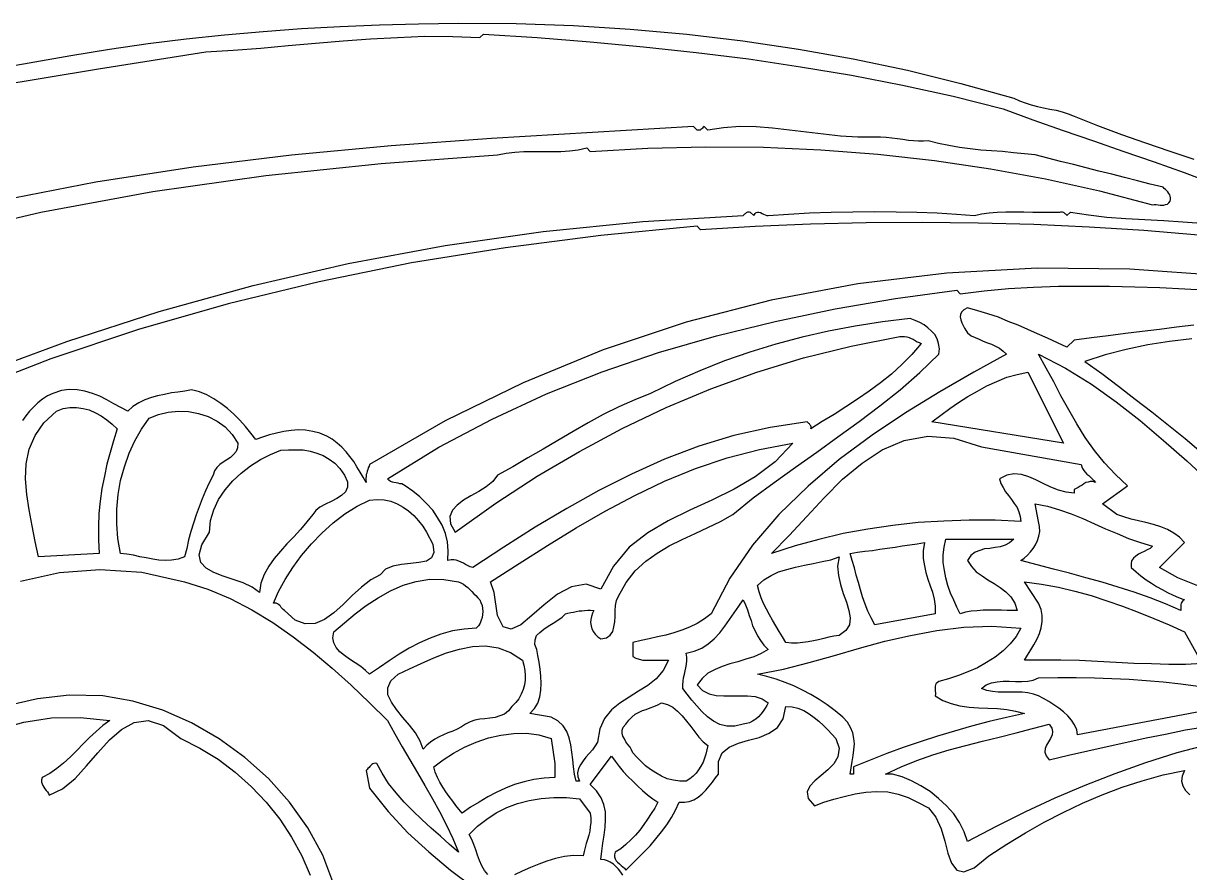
# Model space of a CAD drawing. Extents: x 0.1 to 18.9, y 0.1 to 12.9.
# Drawn here: x 11.995 to 16.486, y 9.592 to 12.863 of the extents above; entities that cross this region are included whole.
import ezdxf

# ---------------------------------------------------------------- set-up
doc = ezdxf.new("R2010")
doc.units = 0
doc.layers.add('1', color=7, linetype='Continuous')

msp = doc.modelspace()

# ---------------------------------------------------------------- linework, layer by layer
for points in [[(11.804, 12.673), (12.178, 12.739), (12.327, 12.763), (12.475, 12.785), (12.622, 12.803), (12.77, 12.819), (12.918, 12.832), (13.066, 12.843), (13.215, 12.851), (13.366, 12.857), (13.517, 12.861), (13.671, 12.863), (13.892, 12.862), (14.113, 12.854), (14.332, 12.841), (14.549, 12.821), (14.765, 12.796), (14.979, 12.764), (15.19, 12.726), (15.399, 12.682), (15.605, 12.631), (15.808, 12.575), (15.83, 12.565), (15.852, 12.557), (15.875, 12.549), (15.899, 12.543), (15.923, 12.538), (15.947, 12.533), (15.971, 12.528), (15.994, 12.522), (16.018, 12.515), (16.041, 12.506)], [(16.041, 12.506), (16.131, 12.47), (16.223, 12.435), (16.315, 12.403), (16.409, 12.371), (16.502, 12.34)], [(14.767, 12.123), (14.769, 12.125), (14.773, 12.129), (14.775, 12.131), (14.779, 12.134), (14.782, 12.136), (14.785, 12.137), (14.79, 12.137), (14.794, 12.136), (14.808, 12.123), (14.812, 12.13), (14.817, 12.135), (14.822, 12.136), (14.827, 12.136), (14.833, 12.134), (14.839, 12.131), (14.845, 12.128), (14.851, 12.125), (14.857, 12.123), (14.863, 12.123), (14.941, 12.128), (15.022, 12.133), (15.105, 12.136), (15.189, 12.137), (15.273, 12.138), (15.355, 12.137), (15.435, 12.136), (15.513, 12.133), (15.588, 12.128), (15.657, 12.123), (15.684, 12.129), (15.713, 12.133), (15.744, 12.136), (15.778, 12.137), (15.812, 12.137), (15.847, 12.137), (15.882, 12.136), (15.917, 12.136), (15.952, 12.136), (15.986, 12.136), (15.99, 12.137), (15.994, 12.137), (15.998, 12.136), (16.001, 12.134), (16.005, 12.131), (16.007, 12.129), (16.011, 12.125), (16.013, 12.123), (16.027, 12.136), (16.096, 12.125), (16.167, 12.116), (16.24, 12.111), (16.313, 12.107), (16.386, 12.103), (16.459, 12.099), (16.531, 12.093)], [(16.519, 12.047), (16.309, 12.065), (16.098, 12.078), (15.885, 12.088), (15.671, 12.094), (15.455, 12.096), (15.24, 12.095), (15.026, 12.089), (14.813, 12.081), (14.602, 12.068), (14.589, 12.082), (14.218, 12.046), (13.851, 11.999), (13.49, 11.94), (13.134, 11.868), (12.784, 11.783), (12.439, 11.684), (12.101, 11.571), (11.767, 11.441)], [(11.815, 11.509), (12.163, 11.638), (12.518, 11.753), (12.88, 11.853), (13.246, 11.938), (13.619, 12.007), (13.997, 12.061), (14.38, 12.1), (14.767, 12.123)], [(16.494, 11.648), (16.408, 11.638), (16.324, 11.625), (16.241, 11.607), (16.16, 11.586), (16.082, 11.561), (16.147, 11.514), (16.211, 11.466), (16.276, 11.416), (16.34, 11.367), (16.404, 11.315), (16.468, 11.264), (16.53, 11.212)]]:
    msp.add_lwpolyline(points)
at = {"layer": '1'}
for points in [[(11.872, 12.62), (12.285, 12.688), (12.698, 12.753), (12.803, 12.76), (12.91, 12.767), (13.015, 12.777), (13.12, 12.786), (13.226, 12.796), (13.331, 12.803), (13.436, 12.809), (13.541, 12.813), (13.648, 12.812), (13.753, 12.808)], [(13.753, 12.808), (13.767, 12.821), (13.973, 12.809), (14.178, 12.792), (14.383, 12.773), (14.586, 12.751), (14.787, 12.726), (14.987, 12.696), (15.184, 12.663), (15.38, 12.625), (15.575, 12.582), (15.767, 12.534), (15.882, 12.491), (15.999, 12.45), (16.115, 12.41), (16.232, 12.37), (16.349, 12.33), (16.464, 12.289), (16.58, 12.245)], [(11.641, 12.037), (12.062, 12.136), (12.493, 12.215), (12.929, 12.277), (13.373, 12.323), (13.821, 12.356), (13.854, 12.363), (13.887, 12.367), (13.922, 12.369), (13.958, 12.369), (13.993, 12.369), (14.028, 12.369), (14.064, 12.369), (14.098, 12.372), (14.131, 12.376), (14.164, 12.383), (14.178, 12.369), (14.399, 12.382), (14.622, 12.387), (14.845, 12.386), (15.065, 12.376), (15.285, 12.359), (15.503, 12.335), (15.719, 12.303), (15.93, 12.264), (16.138, 12.218), (16.342, 12.164), (16.349, 12.165), (16.357, 12.165), (16.364, 12.164), (16.372, 12.163), (16.38, 12.163), (16.386, 12.163), (16.393, 12.165), (16.4, 12.167), (16.405, 12.172), (16.41, 12.178), (16.412, 12.185), (16.412, 12.191), (16.411, 12.197), (16.409, 12.203), (16.405, 12.208), (16.401, 12.214), (16.397, 12.218), (16.392, 12.223), (16.387, 12.227), (16.383, 12.232), (16.333, 12.244), (16.285, 12.257), (16.235, 12.269), (16.186, 12.282), (16.136, 12.294), (16.087, 12.306), (16.038, 12.319), (15.988, 12.331), (15.94, 12.344), (15.89, 12.356), (15.849, 12.361), (15.807, 12.364), (15.765, 12.369), (15.723, 12.372), (15.681, 12.375), (15.64, 12.38), (15.599, 12.385), (15.558, 12.392), (15.518, 12.4), (15.479, 12.41), (15.461, 12.409), (15.442, 12.409), (15.422, 12.41), (15.403, 12.412), (15.381, 12.415), (15.36, 12.418), (15.339, 12.421), (15.317, 12.423), (15.295, 12.424), (15.273, 12.424), (15.208, 12.425), (15.141, 12.429), (15.076, 12.436), (15.01, 12.444), (14.945, 12.452), (14.88, 12.459), (14.816, 12.464), (14.753, 12.465), (14.691, 12.461), (14.63, 12.452), (14.616, 12.465), (14.613, 12.463), (14.61, 12.459), (14.607, 12.457), (14.604, 12.454), (14.601, 12.452), (14.597, 12.451), (14.593, 12.451), (14.589, 12.452), (14.575, 12.465), (14.186, 12.443), (13.797, 12.419), (13.411, 12.391), (13.028, 12.355), (12.649, 12.309), (12.274, 12.251), (11.906, 12.179)], [(16.616, 11.89), (16.255, 11.916), (15.898, 11.92), (15.55, 11.901), (15.208, 11.86), (14.874, 11.797), (14.547, 11.712), (14.228, 11.606), (13.919, 11.479), (13.619, 11.332), (13.328, 11.164), (13.326, 11.158), (13.323, 11.151), (13.321, 11.145), (13.319, 11.138), (13.317, 11.131), (13.315, 11.125), (13.315, 11.118), (13.314, 11.111), (13.314, 11.103), (13.315, 11.095), (13.303, 11.115), (13.292, 11.135), (13.279, 11.155), (13.267, 11.175), (13.252, 11.195), (13.238, 11.213), (13.221, 11.231), (13.203, 11.246), (13.184, 11.261), (13.164, 11.273), (13.137, 11.285), (13.11, 11.291), (13.082, 11.296), (13.054, 11.297), (13.026, 11.295), (12.998, 11.291), (12.97, 11.285), (12.943, 11.278), (12.916, 11.269), (12.89, 11.26), (12.871, 11.285), (12.851, 11.31), (12.828, 11.335), (12.805, 11.358), (12.781, 11.38), (12.755, 11.399), (12.729, 11.417), (12.702, 11.432), (12.673, 11.444), (12.643, 11.452), (12.617, 11.447), (12.59, 11.443), (12.565, 11.44), (12.538, 11.434), (12.512, 11.429), (12.488, 11.422), (12.463, 11.413), (12.44, 11.401), (12.417, 11.387), (12.397, 11.369), (12.37, 11.383), (12.344, 11.398), (12.316, 11.413), (12.289, 11.427), (12.261, 11.438), (12.232, 11.447), (12.202, 11.452), (12.172, 11.453), (12.142, 11.449), (12.109, 11.438), (12.088, 11.428), (12.069, 11.416), (12.051, 11.402), (12.035, 11.386), (12.019, 11.369), (12.005, 11.351), (11.992, 11.333)], [(16.501, 11.701), (16.435, 11.693), (16.369, 11.684), (16.303, 11.676), (16.238, 11.668), (16.172, 11.66), (16.107, 11.652), (16.041, 11.643), (16.013, 11.616), (15.976, 11.633), (15.938, 11.65), (15.9, 11.667), (15.863, 11.684), (15.825, 11.7), (15.787, 11.715), (15.749, 11.731), (15.709, 11.744), (15.67, 11.756), (15.63, 11.767), (15.616, 11.76), (15.607, 11.751), (15.603, 11.742), (15.602, 11.732), (15.604, 11.721), (15.608, 11.71), (15.613, 11.699), (15.619, 11.689), (15.625, 11.679), (15.63, 11.671), (15.644, 11.66), (15.659, 11.653), (15.675, 11.646), (15.69, 11.639), (15.707, 11.633), (15.722, 11.627), (15.738, 11.62), (15.753, 11.612), (15.767, 11.601), (15.78, 11.589), (15.654, 11.519), (15.524, 11.444), (15.392, 11.363), (15.263, 11.277), (15.136, 11.183), (15.017, 11.081), (14.904, 10.971), (14.803, 10.853), (14.715, 10.726), (14.643, 10.589), (14.617, 10.569), (14.589, 10.552), (14.56, 10.538), (14.53, 10.526), (14.5, 10.516), (14.469, 10.507), (14.437, 10.5), (14.405, 10.493), (14.374, 10.486), (14.342, 10.479), (14.342, 10.424), (14.353, 10.418), (14.366, 10.414), (14.38, 10.411), (14.393, 10.41), (14.407, 10.41), (14.422, 10.41), (14.436, 10.41), (14.451, 10.411), (14.465, 10.411), (14.479, 10.41), (14.459, 10.371), (14.432, 10.339), (14.399, 10.313), (14.363, 10.291), (14.327, 10.268), (14.291, 10.245), (14.259, 10.219), (14.232, 10.186), (14.214, 10.146), (14.205, 10.095), (14.196, 10.081), (14.186, 10.065), (14.174, 10.051), (14.161, 10.037), (14.15, 10.023), (14.14, 10.007), (14.132, 9.993), (14.129, 9.977), (14.13, 9.961), (14.136, 9.945), (14.123, 9.945), (14.117, 9.971), (14.113, 9.999), (14.11, 10.028), (14.107, 10.056), (14.103, 10.084), (14.097, 10.111), (14.087, 10.136), (14.073, 10.158), (14.053, 10.177), (14.027, 10.191), (13.945, 10.205), (13.963, 10.224), (13.976, 10.245), (13.984, 10.269), (13.988, 10.295), (13.989, 10.321), (13.988, 10.349), (13.985, 10.376), (13.981, 10.403), (13.976, 10.428), (13.972, 10.452), (13.964, 10.471), (13.965, 10.489), (13.971, 10.505), (13.983, 10.517), (13.999, 10.53), (14.016, 10.541), (14.035, 10.553), (14.053, 10.564), (14.069, 10.576), (14.082, 10.589), (14.092, 10.591), (14.103, 10.594), (14.113, 10.595), (14.124, 10.598), (14.135, 10.6), (14.145, 10.601), (14.156, 10.602), (14.168, 10.603), (14.179, 10.603), (14.191, 10.602), (14.186, 10.591), (14.182, 10.579), (14.18, 10.567), (14.179, 10.555), (14.181, 10.543), (14.184, 10.531), (14.19, 10.52), (14.197, 10.51), (14.207, 10.5), (14.219, 10.493), (14.24, 10.497), (14.255, 10.507), (14.264, 10.521), (14.269, 10.539), (14.272, 10.558), (14.273, 10.579), (14.273, 10.601), (14.275, 10.621), (14.279, 10.64), (14.287, 10.657), (14.316, 10.71), (14.351, 10.755), (14.392, 10.792), (14.435, 10.823), (14.482, 10.851), (14.531, 10.875), (14.582, 10.898), (14.631, 10.921), (14.679, 10.945), (14.726, 10.972), (14.805, 11.035), (14.886, 11.095), (14.968, 11.154), (15.05, 11.212), (15.131, 11.27), (15.213, 11.329), (15.292, 11.39), (15.371, 11.452), (15.446, 11.518), (15.52, 11.589), (15.522, 11.61), (15.519, 11.63), (15.513, 11.648), (15.504, 11.664), (15.492, 11.678), (15.478, 11.69), (15.463, 11.702), (15.446, 11.711), (15.428, 11.719), (15.41, 11.726), (15.303, 11.714), (15.198, 11.697), (15.095, 11.678), (14.993, 11.654), (14.892, 11.628), (14.792, 11.597), (14.695, 11.563), (14.599, 11.525), (14.504, 11.483), (14.41, 11.438), (14.349, 11.413), (14.288, 11.386), (14.228, 11.357), (14.17, 11.324), (14.112, 11.291), (14.053, 11.257), (13.996, 11.223), (13.938, 11.189), (13.88, 11.155), (13.821, 11.123), (13.803, 11.099), (13.777, 11.078), (13.749, 11.06), (13.718, 11.043), (13.69, 11.026), (13.665, 11.007), (13.647, 10.988), (13.637, 10.964), (13.64, 10.936), (13.657, 10.904), (13.814, 11.015), (13.973, 11.119), (14.136, 11.214), (14.301, 11.303), (14.47, 11.384), (14.642, 11.456), (14.819, 11.52), (14.999, 11.575), (15.182, 11.62), (15.369, 11.657), (15.379, 11.657), (15.388, 11.657), (15.397, 11.655), (15.405, 11.653), (15.413, 11.649), (15.421, 11.646), (15.428, 11.642), (15.436, 11.637), (15.444, 11.634), (15.452, 11.63), (15.416, 11.588), (15.377, 11.549), (15.337, 11.512), (15.295, 11.479), (15.251, 11.446), (15.207, 11.416), (15.162, 11.386), (15.117, 11.357), (15.071, 11.329), (15.027, 11.301), (15.028, 11.305), (15.028, 11.309), (15.027, 11.313), (15.024, 11.316), (15.022, 11.32), (15.019, 11.322), (15.016, 11.326), (15.013, 11.328), (14.87, 11.307), (14.731, 11.275), (14.596, 11.234), (14.464, 11.184), (14.336, 11.127), (14.211, 11.064), (14.087, 10.995), (13.965, 10.922), (13.845, 10.845), (13.726, 10.767), (13.716, 10.77), (13.708, 10.774), (13.698, 10.779), (13.69, 10.784), (13.681, 10.788), (13.672, 10.792), (13.662, 10.795), (13.652, 10.797), (13.642, 10.797), (13.63, 10.794), (13.631, 10.831), (13.628, 10.866), (13.62, 10.898), (13.607, 10.93), (13.59, 10.96), (13.571, 10.988), (13.547, 11.014), (13.522, 11.039), (13.494, 11.061), (13.465, 11.082), (13.459, 11.086), (13.452, 11.089), (13.445, 11.09), (13.438, 11.092), (13.43, 11.093), (13.422, 11.095), (13.416, 11.096), (13.409, 11.099), (13.402, 11.103), (13.397, 11.109), (13.595, 11.231), (13.8, 11.339), (14.009, 11.436), (14.223, 11.521), (14.441, 11.595), (14.664, 11.66), (14.89, 11.715), (15.12, 11.763), (15.353, 11.803), (15.589, 11.835), (15.602, 11.821), (15.694, 11.833), (15.788, 11.842), (15.884, 11.847), (15.981, 11.851), (16.078, 11.851), (16.177, 11.851), (16.274, 11.848), (16.371, 11.845), (16.467, 11.84), (16.561, 11.835)], [(16.517, 10.697), (16.44, 10.727), (16.369, 10.767), (16.465, 10.863), (16.446, 10.884), (16.424, 10.9), (16.4, 10.914), (16.374, 10.924), (16.346, 10.933), (16.317, 10.94), (16.289, 10.947), (16.26, 10.954), (16.232, 10.962), (16.205, 10.972), (16.15, 11.013), (16.246, 11.082), (16.2, 11.125), (16.157, 11.17), (16.119, 11.218), (16.083, 11.268), (16.051, 11.321), (16.02, 11.374), (15.99, 11.428), (15.962, 11.482), (15.933, 11.535), (15.904, 11.589), (16.007, 11.535), (16.107, 11.473), (16.202, 11.405), (16.295, 11.333), (16.385, 11.257), (16.474, 11.178), (16.563, 11.096)], [(16, 11.246), (15.493, 11.328), (15.527, 11.354), (15.562, 11.379), (15.596, 11.403), (15.632, 11.426), (15.668, 11.447), (15.705, 11.467), (15.743, 11.484), (15.781, 11.5), (15.821, 11.511), (15.863, 11.52), (16, 11.246)], [(12.356, 11.301), (12.342, 11.255), (12.329, 11.21), (12.317, 11.165), (12.307, 11.119), (12.297, 11.071), (12.291, 11.023), (12.286, 10.975), (12.284, 10.925), (12.284, 10.874), (12.287, 10.821), (12.054, 10.808), (12.041, 10.868), (12.029, 10.928), (12.017, 10.989), (12.008, 11.049), (12.004, 11.109), (12.006, 11.167), (12.018, 11.223), (12.04, 11.275), (12.074, 11.325), (12.123, 11.369), (12.148, 11.379), (12.174, 11.383), (12.2, 11.384), (12.225, 11.38), (12.249, 11.374), (12.273, 11.363), (12.295, 11.351), (12.316, 11.336), (12.337, 11.319), (12.356, 11.301)], [(12.821, 11.246), (12.82, 11.228), (12.814, 11.214), (12.804, 11.202), (12.792, 11.191), (12.779, 11.182), (12.765, 11.173), (12.752, 11.164), (12.74, 11.153), (12.731, 11.139), (12.726, 11.123), (12.71, 11.093), (12.696, 11.063), (12.684, 11.032), (12.672, 11.001), (12.66, 10.97), (12.65, 10.938), (12.64, 10.906), (12.631, 10.874), (12.624, 10.841), (12.616, 10.808), (12.591, 10.799), (12.566, 10.795), (12.542, 10.794), (12.517, 10.796), (12.493, 10.799), (12.468, 10.804), (12.443, 10.809), (12.419, 10.815), (12.394, 10.819), (12.369, 10.821), (12.359, 10.879), (12.355, 10.935), (12.355, 10.992), (12.36, 11.048), (12.369, 11.102), (12.384, 11.155), (12.402, 11.207), (12.424, 11.255), (12.45, 11.3), (12.479, 11.342), (12.515, 11.357), (12.553, 11.365), (12.592, 11.369), (12.631, 11.368), (12.67, 11.361), (12.707, 11.349), (12.741, 11.331), (12.772, 11.309), (12.799, 11.279), (12.821, 11.246)], [(16.068, 11.164), (16.07, 11.155), (16.073, 11.148), (16.078, 11.141), (16.083, 11.134), (16.09, 11.127), (16.097, 11.121), (16.104, 11.115), (16.111, 11.108), (16.117, 11.102), (16.123, 11.095), (16.113, 11.098), (16.103, 11.098), (16.095, 11.096), (16.086, 11.094), (16.078, 11.089), (16.071, 11.085), (16.064, 11.08), (16.056, 11.076), (16.048, 11.071), (16.041, 11.068), (16.041, 11.054), (16.01, 11.057), (15.98, 11.065), (15.951, 11.077), (15.922, 11.091), (15.893, 11.105), (15.866, 11.117), (15.838, 11.125), (15.809, 11.128), (15.781, 11.123), (15.753, 11.109), (15.758, 11.091), (15.767, 11.075), (15.777, 11.059), (15.788, 11.044), (15.799, 11.029), (15.81, 11.014), (15.821, 10.998), (15.828, 10.982), (15.833, 10.964), (15.835, 10.945), (15.737, 10.949), (15.637, 10.95), (15.539, 10.946), (15.44, 10.94), (15.343, 10.929), (15.247, 10.915), (15.151, 10.898), (15.058, 10.875), (14.966, 10.851), (14.876, 10.821), (14.943, 10.89), (15.011, 10.964), (15.078, 11.036), (15.149, 11.107), (15.224, 11.169), (15.302, 11.22), (15.386, 11.256), (15.477, 11.273), (15.577, 11.266), (15.684, 11.232), (16.068, 11.164)], [(14.958, 11.246), (14.89, 11.174), (14.813, 11.116), (14.732, 11.069), (14.646, 11.027), (14.561, 10.988), (14.478, 10.947), (14.399, 10.901), (14.328, 10.845), (14.267, 10.773), (14.219, 10.684), (14.162, 10.703), (14.106, 10.693), (14.052, 10.664), (14, 10.624), (13.953, 10.582), (13.91, 10.547), (13.873, 10.53), (13.843, 10.539), (13.821, 10.583), (13.808, 10.671), (13.794, 10.712), (13.904, 10.783), (14.013, 10.852), (14.124, 10.92), (14.235, 10.984), (14.349, 11.044), (14.464, 11.1), (14.583, 11.148), (14.705, 11.19), (14.829, 11.222), (14.958, 11.246)], [(13.232, 11.123), (13.243, 11.097), (13.243, 11.077), (13.235, 11.059), (13.22, 11.045), (13.202, 11.033), (13.18, 11.022), (13.158, 11.011), (13.137, 11), (13.121, 10.987), (13.109, 10.972), (13.087, 10.943), (13.062, 10.914), (13.036, 10.886), (13.01, 10.858), (12.985, 10.83), (12.961, 10.802), (12.94, 10.772), (12.922, 10.74), (12.91, 10.707), (12.904, 10.671), (12.876, 10.691), (12.842, 10.708), (12.803, 10.721), (12.765, 10.734), (12.729, 10.748), (12.699, 10.765), (12.679, 10.787), (12.672, 10.816), (12.682, 10.855), (12.712, 10.904), (12.716, 10.948), (12.728, 10.99), (12.747, 11.029), (12.772, 11.066), (12.801, 11.101), (12.834, 11.131), (12.87, 11.159), (12.908, 11.183), (12.947, 11.203), (12.986, 11.219), (13.016, 11.221), (13.044, 11.221), (13.072, 11.22), (13.099, 11.215), (13.125, 11.208), (13.149, 11.199), (13.172, 11.185), (13.194, 11.169), (13.214, 11.148), (13.232, 11.123)], [(13.547, 10.904), (13.571, 10.857), (13.576, 10.825), (13.567, 10.804), (13.547, 10.792), (13.518, 10.786), (13.486, 10.783), (13.451, 10.779), (13.418, 10.773), (13.39, 10.761), (13.369, 10.739), (13.333, 10.72), (13.297, 10.692), (13.261, 10.659), (13.226, 10.625), (13.191, 10.593), (13.155, 10.567), (13.119, 10.552), (13.08, 10.55), (13.041, 10.565), (13, 10.602), (12.995, 10.606), (12.992, 10.609), (12.988, 10.613), (12.985, 10.618), (12.982, 10.621), (12.977, 10.625), (12.973, 10.628), (12.969, 10.63), (12.964, 10.63), (12.958, 10.63), (12.978, 10.675), (13.003, 10.721), (13.033, 10.767), (13.066, 10.814), (13.104, 10.858), (13.144, 10.9), (13.188, 10.939), (13.233, 10.974), (13.28, 11.003), (13.328, 11.027), (13.357, 11.029), (13.384, 11.028), (13.41, 11.023), (13.434, 11.013), (13.457, 11), (13.478, 10.985), (13.498, 10.967), (13.516, 10.947), (13.533, 10.926), (13.547, 10.904)], [(16.342, 10.849), (16.333, 10.841), (16.322, 10.835), (16.31, 10.829), (16.299, 10.824), (16.288, 10.818), (16.278, 10.811), (16.269, 10.803), (16.262, 10.793), (16.26, 10.781), (16.26, 10.767), (16.279, 10.75), (16.298, 10.735), (16.318, 10.72), (16.338, 10.707), (16.358, 10.694), (16.379, 10.682), (16.4, 10.671), (16.422, 10.661), (16.443, 10.652), (16.465, 10.643), (16.461, 10.641), (16.458, 10.637), (16.455, 10.634), (16.453, 10.63), (16.452, 10.625), (16.452, 10.619), (16.452, 10.614), (16.452, 10.608), (16.452, 10.602), (16.392, 10.628), (16.333, 10.651), (16.272, 10.672), (16.21, 10.692), (16.148, 10.711), (16.086, 10.728), (16.023, 10.745), (15.961, 10.761), (15.898, 10.778), (15.835, 10.794), (15.848, 10.803), (15.861, 10.815), (15.873, 10.827), (15.883, 10.84), (15.892, 10.855), (15.9, 10.871), (15.905, 10.888), (15.908, 10.906), (15.907, 10.925), (15.904, 10.945), (15.89, 11.013), (15.938, 11.004), (15.984, 10.99), (16.029, 10.974), (16.074, 10.956), (16.119, 10.936), (16.162, 10.916), (16.206, 10.898), (16.25, 10.879), (16.296, 10.863), (16.342, 10.849)], [(15.808, 10.876), (15.792, 10.862), (15.775, 10.853), (15.756, 10.847), (15.737, 10.844), (15.716, 10.841), (15.696, 10.839), (15.677, 10.833), (15.659, 10.826), (15.643, 10.813), (15.63, 10.794), (15.645, 10.771), (15.664, 10.751), (15.686, 10.735), (15.709, 10.72), (15.733, 10.706), (15.756, 10.69), (15.778, 10.674), (15.797, 10.654), (15.812, 10.63), (15.821, 10.602), (15.803, 10.602), (15.783, 10.602), (15.761, 10.603), (15.738, 10.603), (15.714, 10.603), (15.691, 10.603), (15.667, 10.601), (15.644, 10.599), (15.623, 10.595), (15.602, 10.589), (15.589, 10.614), (15.577, 10.642), (15.565, 10.669), (15.554, 10.698), (15.547, 10.727), (15.541, 10.756), (15.537, 10.786), (15.536, 10.816), (15.54, 10.846), (15.547, 10.876), (15.808, 10.876)], [(15.465, 10.863), (15.46, 10.831), (15.459, 10.802), (15.464, 10.774), (15.47, 10.748), (15.478, 10.722), (15.487, 10.697), (15.495, 10.672), (15.502, 10.645), (15.506, 10.618), (15.506, 10.589), (15.273, 10.547), (15.259, 10.573), (15.246, 10.599), (15.236, 10.626), (15.226, 10.654), (15.218, 10.681), (15.21, 10.709), (15.202, 10.738), (15.195, 10.766), (15.186, 10.794), (15.178, 10.821), (15.207, 10.826), (15.235, 10.83), (15.264, 10.833), (15.292, 10.838), (15.321, 10.842), (15.351, 10.846), (15.379, 10.851), (15.408, 10.854), (15.436, 10.858), (15.465, 10.863)], [(15.136, 10.808), (15.13, 10.773), (15.133, 10.737), (15.141, 10.702), (15.152, 10.667), (15.164, 10.634), (15.173, 10.602), (15.178, 10.574), (15.176, 10.547), (15.162, 10.525), (15.136, 10.506), (15.116, 10.503), (15.096, 10.499), (15.077, 10.494), (15.057, 10.489), (15.037, 10.485), (15.017, 10.481), (14.996, 10.478), (14.976, 10.476), (14.953, 10.476), (14.931, 10.479), (14.918, 10.5), (14.905, 10.521), (14.892, 10.542), (14.88, 10.564), (14.868, 10.585), (14.856, 10.607), (14.845, 10.629), (14.836, 10.651), (14.828, 10.674), (14.821, 10.698), (14.846, 10.72), (14.874, 10.736), (14.903, 10.75), (14.935, 10.76), (14.968, 10.768), (15.002, 10.776), (15.036, 10.783), (15.071, 10.79), (15.104, 10.797), (15.136, 10.808)], [(11.984, 10.715), (12.134, 10.748), (12.29, 10.76), (12.451, 10.749), (12.616, 10.712), (12.705, 10.684), (12.791, 10.648), (12.875, 10.604), (12.955, 10.555), (13.034, 10.5), (13.111, 10.441), (13.184, 10.379), (13.257, 10.314), (13.328, 10.246), (13.397, 10.178)], [(13.753, 10.643), (13.757, 10.632), (13.761, 10.621), (13.763, 10.609), (13.764, 10.598), (13.763, 10.586), (13.761, 10.575), (13.758, 10.564), (13.754, 10.553), (13.747, 10.543), (13.739, 10.534), (13.692, 10.53), (13.647, 10.523), (13.603, 10.511), (13.561, 10.495), (13.52, 10.477), (13.481, 10.456), (13.442, 10.433), (13.404, 10.408), (13.366, 10.382), (13.328, 10.356), (13.313, 10.371), (13.294, 10.386), (13.273, 10.4), (13.251, 10.414), (13.232, 10.428), (13.214, 10.443), (13.199, 10.459), (13.19, 10.477), (13.186, 10.497), (13.191, 10.52), (13.231, 10.554), (13.272, 10.589), (13.315, 10.621), (13.361, 10.651), (13.408, 10.678), (13.457, 10.699), (13.507, 10.714), (13.56, 10.722), (13.614, 10.721), (13.671, 10.712), (13.68, 10.708), (13.69, 10.703), (13.698, 10.697), (13.706, 10.69), (13.714, 10.683), (13.722, 10.675), (13.73, 10.666), (13.737, 10.659), (13.745, 10.651), (13.753, 10.643)], [(16.465, 10.52), (16.534, 10.397), (16.47, 10.394), (16.405, 10.394), (16.339, 10.396), (16.271, 10.398), (16.202, 10.402), (16.131, 10.405), (16.061, 10.409), (15.99, 10.41), (15.919, 10.411), (15.849, 10.41), (15.861, 10.43), (15.874, 10.45), (15.886, 10.47), (15.898, 10.492), (15.907, 10.513), (15.914, 10.535), (15.918, 10.559), (15.918, 10.582), (15.914, 10.606), (15.904, 10.63), (15.849, 10.712), (15.915, 10.703), (15.98, 10.691), (16.043, 10.676), (16.106, 10.659), (16.166, 10.639), (16.227, 10.618), (16.287, 10.595), (16.347, 10.571), (16.406, 10.546), (16.465, 10.52)], [(14.863, 10.452), (14.836, 10.436), (14.807, 10.423), (14.777, 10.414), (14.746, 10.404), (14.715, 10.396), (14.686, 10.386), (14.658, 10.375), (14.631, 10.36), (14.608, 10.34), (14.589, 10.315), (14.61, 10.294), (14.635, 10.281), (14.663, 10.274), (14.692, 10.273), (14.722, 10.273), (14.753, 10.273), (14.783, 10.273), (14.812, 10.27), (14.839, 10.261), (14.863, 10.246), (14.857, 10.236), (14.851, 10.225), (14.843, 10.214), (14.834, 10.202), (14.825, 10.192), (14.815, 10.183), (14.803, 10.175), (14.791, 10.169), (14.779, 10.166), (14.767, 10.164), (14.734, 10.156), (14.704, 10.156), (14.677, 10.163), (14.652, 10.175), (14.629, 10.192), (14.607, 10.213), (14.588, 10.234), (14.569, 10.257), (14.551, 10.28), (14.534, 10.301), (14.534, 10.315), (14.535, 10.329), (14.537, 10.342), (14.541, 10.356), (14.543, 10.369), (14.546, 10.381), (14.548, 10.395), (14.549, 10.409), (14.549, 10.422), (14.547, 10.438), (14.578, 10.445), (14.607, 10.457), (14.632, 10.473), (14.655, 10.493), (14.677, 10.516), (14.696, 10.541), (14.714, 10.567), (14.732, 10.593), (14.75, 10.619), (14.767, 10.643), (14.775, 10.624), (14.783, 10.604), (14.79, 10.583), (14.797, 10.563), (14.803, 10.543), (14.812, 10.523), (14.821, 10.504), (14.833, 10.486), (14.846, 10.468), (14.863, 10.452)], [(15.835, 10.534), (15.817, 10.502), (15.794, 10.473), (15.767, 10.446), (15.737, 10.422), (15.703, 10.401), (15.668, 10.381), (15.631, 10.365), (15.595, 10.351), (15.557, 10.339), (15.52, 10.328), (15.514, 10.325), (15.51, 10.321), (15.507, 10.315), (15.505, 10.31), (15.505, 10.304), (15.505, 10.297), (15.506, 10.291), (15.507, 10.285), (15.507, 10.279), (15.506, 10.273), (15.535, 10.255), (15.567, 10.243), (15.601, 10.234), (15.636, 10.23), (15.672, 10.227), (15.709, 10.226), (15.745, 10.224), (15.781, 10.22), (15.815, 10.214), (15.849, 10.205), (15.78, 10.19), (15.714, 10.174), (15.646, 10.156), (15.58, 10.137), (15.514, 10.118), (15.448, 10.096), (15.383, 10.074), (15.319, 10.051), (15.255, 10.025), (15.191, 10), (15.191, 9.972), (15.178, 9.972), (15.182, 9.996), (15.186, 10.02), (15.19, 10.043), (15.193, 10.065), (15.195, 10.088), (15.193, 10.109), (15.189, 10.13), (15.18, 10.151), (15.168, 10.172), (15.15, 10.191), (15.12, 10.215), (15.09, 10.238), (15.059, 10.259), (15.027, 10.278), (14.995, 10.295), (14.962, 10.311), (14.928, 10.325), (14.893, 10.337), (14.857, 10.347), (14.821, 10.356), (14.922, 10.376), (15.02, 10.401), (15.118, 10.428), (15.214, 10.457), (15.312, 10.483), (15.411, 10.506), (15.512, 10.525), (15.616, 10.537), (15.724, 10.541), (15.835, 10.534)], [(13.917, 10.41), (13.922, 10.391), (13.926, 10.371), (13.927, 10.352), (13.927, 10.333), (13.924, 10.315), (13.919, 10.297), (13.912, 10.279), (13.903, 10.262), (13.891, 10.247), (13.876, 10.232), (13.863, 10.215), (13.847, 10.203), (13.83, 10.196), (13.811, 10.19), (13.791, 10.187), (13.772, 10.185), (13.752, 10.183), (13.733, 10.179), (13.715, 10.173), (13.698, 10.164), (13.682, 10.154), (13.665, 10.145), (13.648, 10.137), (13.63, 10.13), (13.613, 10.123), (13.596, 10.115), (13.579, 10.106), (13.563, 10.095), (13.548, 10.083), (13.534, 10.068), (13.523, 10.099), (13.505, 10.13), (13.482, 10.16), (13.456, 10.19), (13.432, 10.22), (13.412, 10.249), (13.399, 10.277), (13.398, 10.304), (13.41, 10.331), (13.438, 10.356), (13.482, 10.377), (13.527, 10.398), (13.575, 10.42), (13.624, 10.439), (13.674, 10.453), (13.724, 10.463), (13.774, 10.465), (13.823, 10.458), (13.871, 10.44), (13.917, 10.41)], [(16.63, 10.232), (16.054, 10.123), (16.051, 10.142), (16.042, 10.161), (16.031, 10.179), (16.017, 10.196), (16, 10.211), (15.982, 10.226), (15.963, 10.239), (15.943, 10.251), (15.923, 10.263), (15.904, 10.273), (15.884, 10.28), (15.863, 10.285), (15.84, 10.287), (15.817, 10.287), (15.794, 10.287), (15.771, 10.287), (15.748, 10.287), (15.726, 10.29), (15.704, 10.294), (15.684, 10.301), (15.702, 10.315), (15.722, 10.323), (15.744, 10.327), (15.767, 10.329), (15.791, 10.329), (15.815, 10.328), (15.839, 10.328), (15.862, 10.33), (15.883, 10.334), (15.904, 10.342), (15.978, 10.344), (16.049, 10.344), (16.119, 10.343), (16.186, 10.34), (16.252, 10.337), (16.318, 10.332), (16.384, 10.327), (16.451, 10.319), (16.518, 10.31)], [(13.191, 9.547), (13.148, 9.659), (13.09, 9.765), (13.02, 9.864), (12.939, 9.955), (12.848, 10.036), (12.749, 10.108), (12.642, 10.169), (12.532, 10.218), (12.417, 10.253), (12.301, 10.273), (12.172, 10.276), (12.049, 10.262), (11.932, 10.235)], [(14.63, 10.082), (14.627, 10.065), (14.623, 10.049), (14.618, 10.033), (14.612, 10.017), (14.604, 10.002), (14.595, 9.988), (14.585, 9.975), (14.574, 9.964), (14.561, 9.953), (14.547, 9.945), (14.522, 9.945), (14.498, 9.948), (14.474, 9.954), (14.452, 9.964), (14.43, 9.976), (14.41, 9.989), (14.391, 10.004), (14.374, 10.02), (14.357, 10.037), (14.342, 10.054), (14.337, 10.065), (14.331, 10.076), (14.323, 10.086), (14.315, 10.096), (14.309, 10.107), (14.303, 10.118), (14.3, 10.129), (14.301, 10.141), (14.305, 10.152), (14.315, 10.164), (14.326, 10.179), (14.338, 10.191), (14.351, 10.202), (14.364, 10.209), (14.379, 10.216), (14.393, 10.221), (14.408, 10.227), (14.423, 10.232), (14.438, 10.238), (14.452, 10.246), (14.475, 10.24), (14.495, 10.229), (14.514, 10.214), (14.532, 10.196), (14.548, 10.176), (14.565, 10.155), (14.58, 10.134), (14.596, 10.114), (14.613, 10.096), (14.63, 10.082)], [(14.303, 9.583), (14.295, 9.594), (14.286, 9.605), (14.277, 9.615), (14.267, 9.625), (14.255, 9.632), (14.244, 9.638), (14.232, 9.642), (14.219, 9.643), (14.222, 9.675), (14.226, 9.706), (14.231, 9.737), (14.235, 9.767), (14.237, 9.797), (14.236, 9.826), (14.23, 9.854), (14.22, 9.88), (14.202, 9.907), (14.178, 9.931), (14.26, 10.041), (14.273, 10.021), (14.289, 10.001), (14.305, 9.982), (14.323, 9.963), (14.341, 9.944), (14.36, 9.926), (14.379, 9.908), (14.398, 9.892), (14.418, 9.876), (14.438, 9.863), (14.426, 9.841), (14.412, 9.82), (14.398, 9.798), (14.384, 9.777), (14.369, 9.756), (14.352, 9.737), (14.334, 9.718), (14.315, 9.701), (14.295, 9.684), (14.273, 9.671), (14.271, 9.661), (14.271, 9.653), (14.273, 9.645), (14.278, 9.638), (14.283, 9.632), (14.29, 9.626), (14.297, 9.62), (14.303, 9.615), (14.309, 9.609), (14.315, 9.602), (14.338, 9.625), (14.361, 9.648), (14.385, 9.672), (14.408, 9.696), (14.43, 9.722), (14.452, 9.749), (14.472, 9.776), (14.491, 9.804), (14.506, 9.833), (14.52, 9.863), (14.54, 9.863), (14.559, 9.866), (14.577, 9.873), (14.593, 9.883), (14.608, 9.896), (14.623, 9.91), (14.636, 9.925), (14.648, 9.941), (14.66, 9.957), (14.671, 9.972), (14.671, 10.02), (14.686, 10.053), (14.713, 10.076), (14.748, 10.091), (14.787, 10.102), (14.828, 10.113), (14.866, 10.129), (14.898, 10.151), (14.921, 10.184), (14.931, 10.232), (14.955, 10.231), (14.977, 10.225), (15, 10.216), (15.02, 10.204), (15.04, 10.19), (15.058, 10.175), (15.076, 10.159), (15.092, 10.142), (15.108, 10.125), (15.123, 10.109)], [(11.894, 10.143), (11.997, 10.172), (12.104, 10.188), (12.214, 10.19), (12.328, 10.178)], [(12.328, 10.178), (12.301, 10.159), (12.275, 10.136), (12.25, 10.113), (12.225, 10.088), (12.201, 10.063), (12.176, 10.038), (12.15, 10.014), (12.124, 9.993), (12.097, 9.974), (12.068, 9.958), (12.065, 9.949), (12.065, 9.941), (12.067, 9.934), (12.07, 9.928), (12.074, 9.921), (12.078, 9.915), (12.083, 9.909), (12.088, 9.903), (12.092, 9.897), (12.095, 9.89), (12.146, 9.915), (12.194, 9.955), (12.238, 10.003), (12.282, 10.054), (12.327, 10.103), (12.373, 10.144), (12.422, 10.171), (12.476, 10.178), (12.535, 10.159), (12.602, 10.109), (12.675, 10.072), (12.745, 10.029), (12.811, 9.979), (12.873, 9.923), (12.93, 9.863), (12.982, 9.798), (13.028, 9.729), (13.067, 9.657), (13.099, 9.583)], [(13.397, 10.178), (13.425, 10.127), (13.453, 10.077), (13.483, 10.027), (13.512, 9.977), (13.541, 9.928), (13.57, 9.877), (13.597, 9.827), (13.624, 9.775), (13.648, 9.724), (13.671, 9.671), (13.636, 9.701), (13.601, 9.732), (13.565, 9.763), (13.529, 9.797), (13.494, 9.83), (13.461, 9.864), (13.43, 9.9), (13.401, 9.936), (13.376, 9.975), (13.356, 10.013), (13.35, 10.014), (13.345, 10.013), (13.341, 10.011), (13.337, 10.008), (13.333, 10.005), (13.329, 10.001), (13.326, 9.997), (13.322, 9.993), (13.319, 9.989), (13.315, 9.986), (13.328, 9.917), (13.4, 9.827), (13.476, 9.746), (13.556, 9.672), (13.64, 9.602), (13.725, 9.537)], [(16.559, 10.085), (16.436, 10.053), (16.316, 10.015), (16.198, 9.973), (16.082, 9.928), (15.967, 9.879), (15.853, 9.826), (15.741, 9.77), (15.63, 9.712), (15.617, 9.749), (15.599, 9.785), (15.577, 9.818), (15.549, 9.85), (15.519, 9.878), (15.486, 9.904), (15.451, 9.927), (15.415, 9.946), (15.378, 9.961), (15.342, 9.972), (15.315, 9.972), (15.375, 10), (15.435, 10.024), (15.497, 10.046), (15.56, 10.065), (15.624, 10.082), (15.688, 10.099), (15.752, 10.114), (15.817, 10.13), (15.881, 10.147), (15.945, 10.164), (15.955, 10.149), (15.958, 10.136), (15.956, 10.123), (15.95, 10.109), (15.942, 10.096), (15.934, 10.083), (15.929, 10.07), (15.928, 10.056), (15.933, 10.042), (15.945, 10.027), (16.019, 10.044), (16.094, 10.061), (16.168, 10.078), (16.244, 10.095), (16.318, 10.111), (16.393, 10.126), (16.469, 10.142), (16.544, 10.154)], [(14.041, 10.013), (14.041, 9.958), (14, 9.956), (13.961, 9.951), (13.923, 9.942), (13.886, 9.931), (13.851, 9.917), (13.816, 9.901), (13.783, 9.884), (13.75, 9.864), (13.717, 9.844), (13.684, 9.821), (13.672, 9.836), (13.66, 9.851), (13.648, 9.868), (13.635, 9.885), (13.622, 9.903), (13.61, 9.921), (13.599, 9.94), (13.589, 9.959), (13.581, 9.979), (13.575, 10), (13.612, 10.027), (13.651, 10.052), (13.694, 10.075), (13.739, 10.095), (13.786, 10.111), (13.834, 10.122), (13.883, 10.128), (13.932, 10.129), (13.98, 10.123), (14.027, 10.109), (14.041, 10.013)], [(15.123, 10.109), (15.136, 10.071), (15.131, 10.038), (15.116, 10.011), (15.093, 9.988), (15.067, 9.966), (15.042, 9.946), (15.023, 9.925), (15.013, 9.903), (15.017, 9.878), (15.041, 9.849), (15.077, 9.863), (15.115, 9.875), (15.155, 9.886), (15.197, 9.896), (15.239, 9.902), (15.281, 9.904), (15.323, 9.903), (15.363, 9.895), (15.402, 9.882), (15.438, 9.863), (15.48, 9.842), (15.508, 9.806), (15.529, 9.761), (15.543, 9.714), (15.555, 9.667), (15.569, 9.629), (15.589, 9.602), (15.616, 9.595), (15.656, 9.611), (15.712, 9.657), (15.782, 9.702), (15.853, 9.745), (15.925, 9.786), (15.999, 9.824), (16.073, 9.86), (16.148, 9.892), (16.226, 9.921), (16.303, 9.946), (16.384, 9.969), (16.465, 9.986), (16.456, 9.964), (16.454, 9.945), (16.459, 9.926), (16.47, 9.908), (16.486, 9.892)], [(13.784, 9.585), (13.77, 9.601), (13.76, 9.619), (13.751, 9.639), (13.744, 9.66), (13.737, 9.68), (13.73, 9.701), (13.722, 9.72), (13.712, 9.739), (13.744, 9.771), (13.779, 9.798), (13.816, 9.822), (13.857, 9.843), (13.898, 9.858), (13.943, 9.87), (13.989, 9.878), (14.037, 9.882), (14.086, 9.881), (14.136, 9.876), (14.178, 9.821)], [(14.178, 9.821), (14.18, 9.803), (14.18, 9.785), (14.178, 9.768), (14.176, 9.752), (14.172, 9.736), (14.167, 9.72), (14.162, 9.705), (14.158, 9.689), (14.154, 9.673), (14.15, 9.657), (14.113, 9.658), (14.078, 9.654), (14.044, 9.647), (14.011, 9.636), (13.98, 9.625), (13.948, 9.612), (13.916, 9.598), (13.886, 9.584)]]:
    msp.add_lwpolyline(points, dxfattribs=at)

doc.saveas('drawing.dxf')
